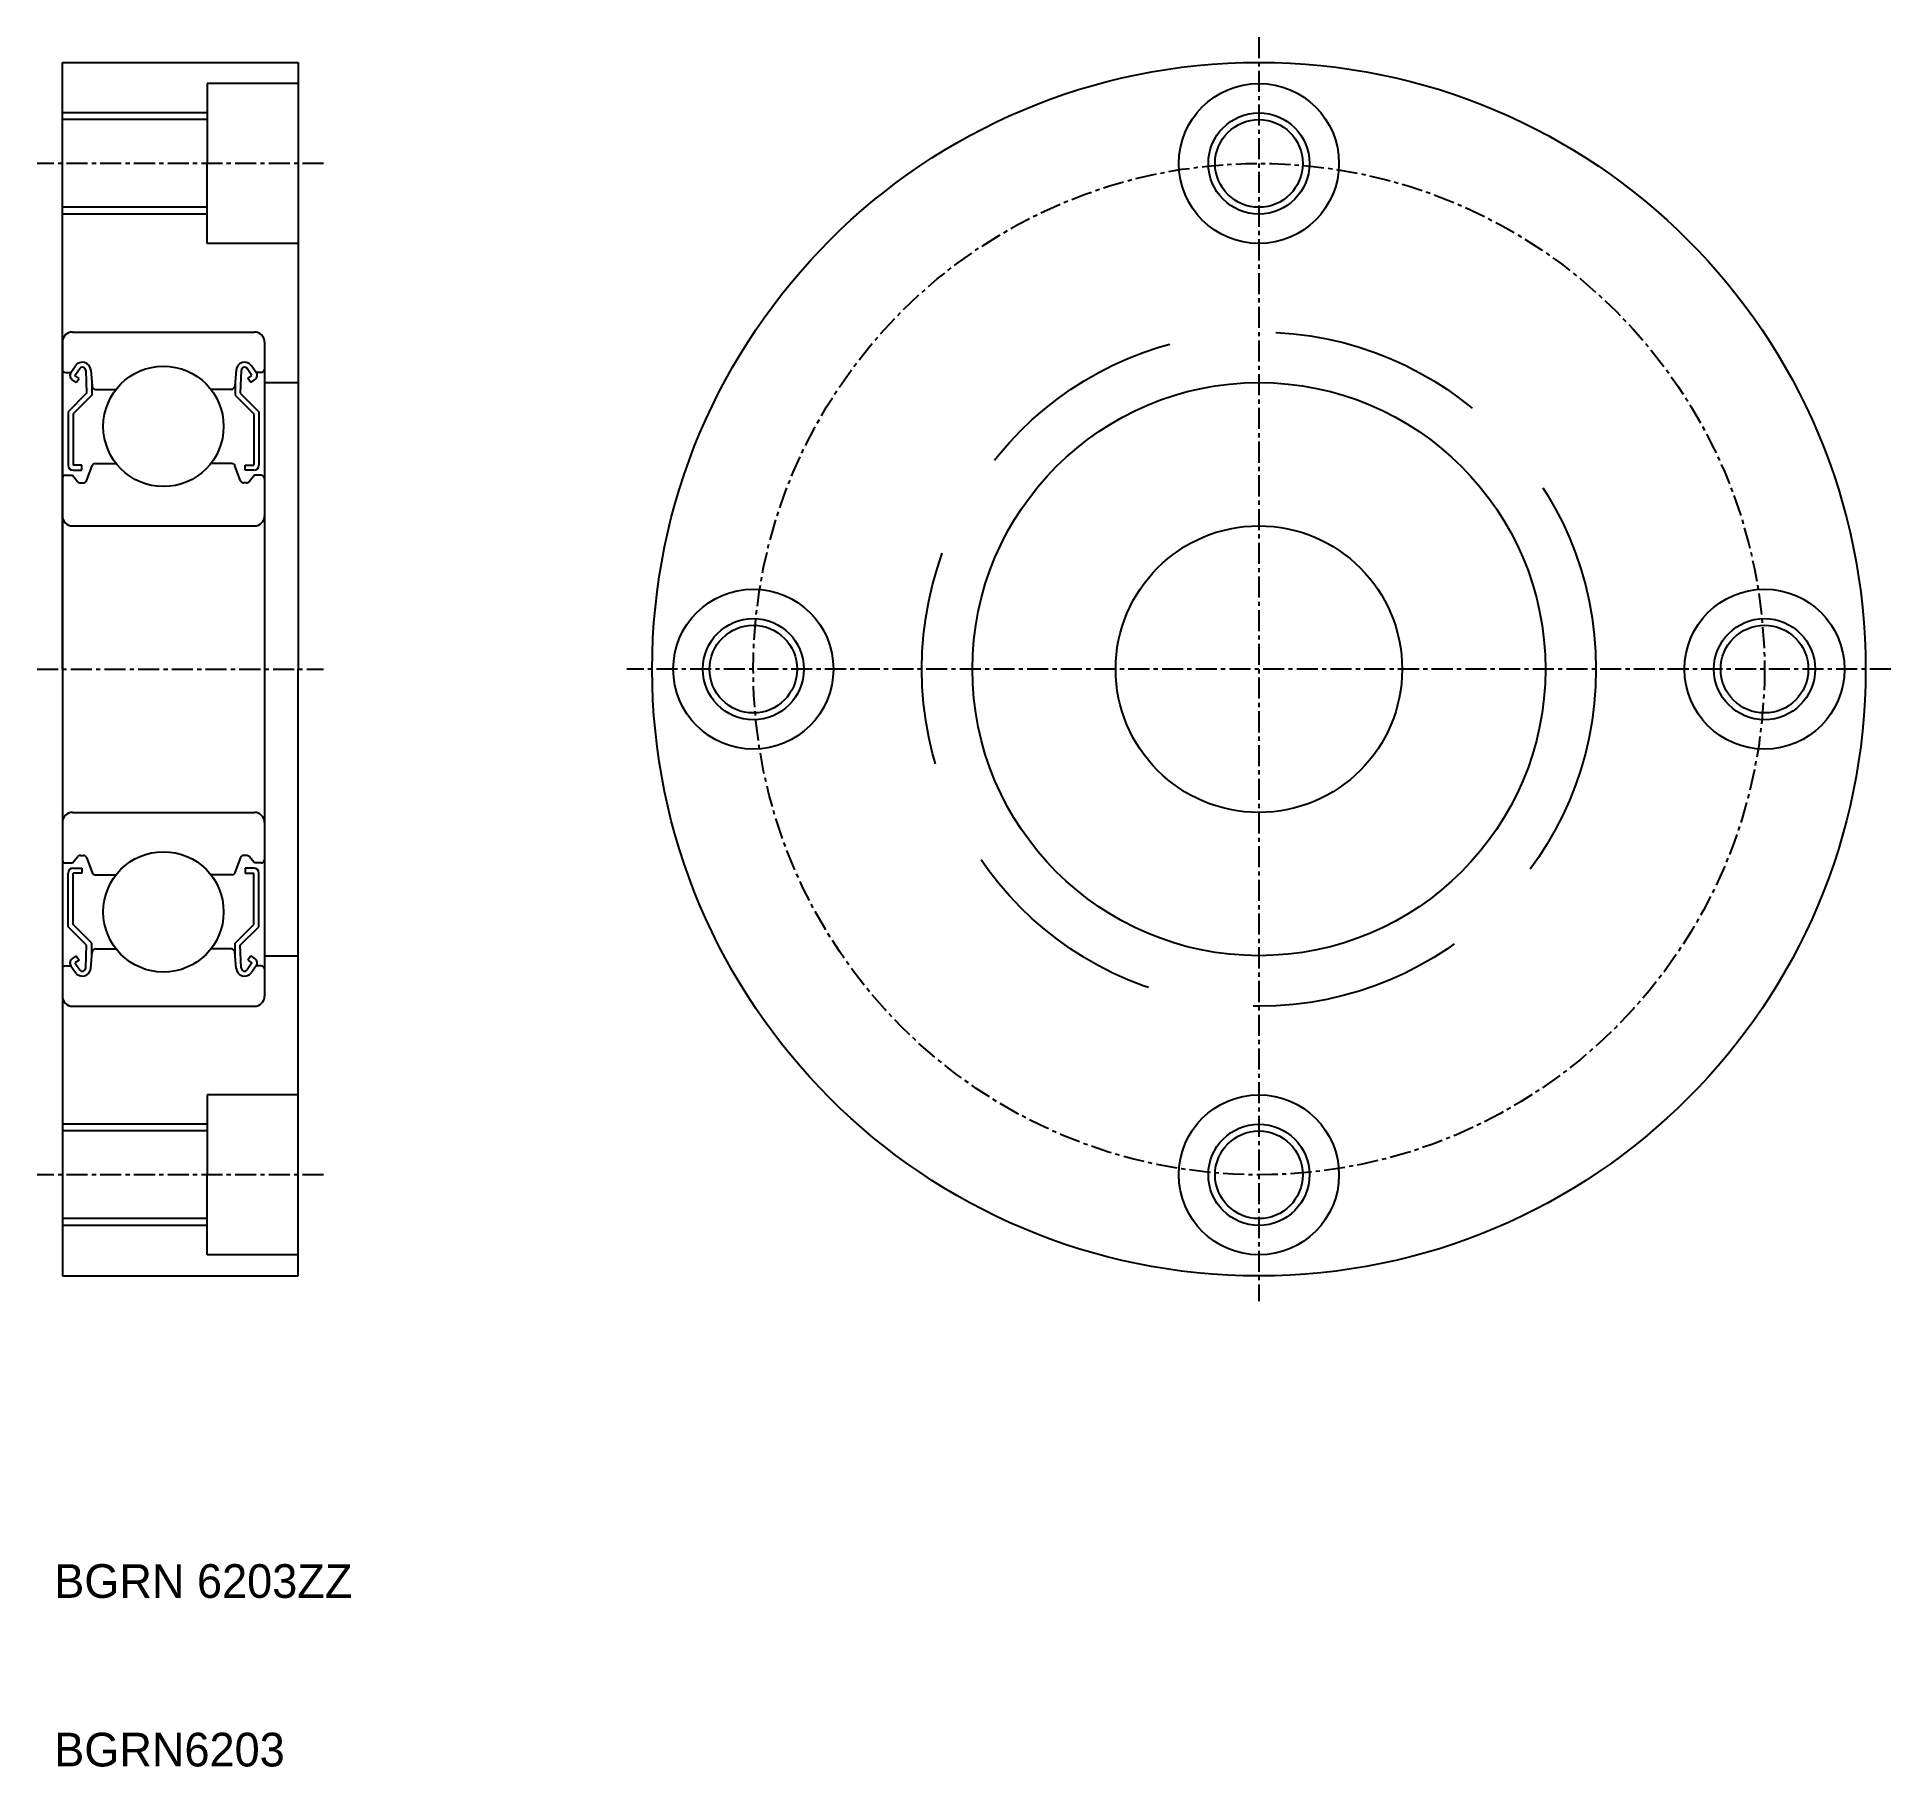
# Model space of a CAD drawing. Extents: x 128 to 238, y 49 to 152.
import ezdxf

# ---------------------------------------------------------------- set-up
doc = ezdxf.new("R2010")
doc.units = 0
doc.linetypes.add('CENTER', pattern=[2, 1.25, -0.25, 0.25, -0.25])
doc.linetypes.add('DASHED', pattern=[19.05, 12.7, -6.35])
doc.layers.get('0').update_dxf_attribs({"linetype": 'CONTINUOUS'})
doc.layers.add('CENTER', color=1, linetype='CENTER')

msp = doc.modelspace()

# ---------------------------------------------------------------- linework, layer by layer
for p, q in [((129.81, 114.31), (129.81, 150.31)), ((129.81, 150.31), (143.81, 150.31)), ((143.81, 150.31), (143.81, 114.31)), ((143.81, 149.06), (138.41, 149.06)), ((138.41, 149.06), (138.41, 144.31)), ((138.41, 146.91), (129.81, 146.91)), ((138.41, 139.56), (138.41, 144.31)), ((138.41, 141.71), (129.81, 141.71)), ((143.81, 139.56), (138.41, 139.56)), ((130.41, 134.31), (141.21, 134.31)), ((129.81, 133.71), (129.81, 94.91)), ((141.81, 133.71), (141.81, 94.91)), ((130.31, 131.91), (130.59, 132.31)), ((130.56, 131.74), (130.84, 132.14)), ((131.2, 132.03), (131.25, 130.68)), ((131.5, 132.06), (131.58, 131.09)), ((140.12, 132.06), (140.04, 131.09)), ((140.42, 132.03), (140.37, 130.68)), ((141.06, 131.74), (140.78, 132.14)), ((141.31, 131.91), (141.03, 132.31)), ((130.01, 131.91), (130.31, 131.91)), ((130.63, 131.32), (130.38, 131.49)), ((130.8, 131.56), (130.56, 131.74)), ((130.63, 131.32), (130.8, 131.56)), ((131.55, 131.43), (131.55, 130.56)), ((131.78, 130.91), (133, 130.91)), ((139.84, 130.91), (138.62, 130.91)), ((140.07, 131.43), (140.07, 130.56)), ((140.82, 131.56), (141.06, 131.74)), ((140.99, 131.32), (140.82, 131.56)), ((140.99, 131.32), (141.24, 131.49)), ((141.61, 131.91), (141.31, 131.91)), ((141.81, 131.31), (143.81, 131.31)), ((131.25, 130.68), (130.15, 129.58)), ((131.55, 130.56), (130.45, 129.46)), ((140.07, 130.56), (141.17, 129.46)), ((140.37, 130.68), (141.47, 129.58)), ((130.15, 129.58), (130.15, 126.41)), ((130.45, 129.46), (130.45, 126.41)), ((141.17, 129.46), (141.17, 126.41)), ((141.47, 129.58), (141.47, 126.41)), ((131.76, 126.51), (133, 126.51)), ((139.87, 126.51), (138.62, 126.51)), ((130.01, 125.81), (130.41, 125.81)), ((130.41, 125.81), (130.73, 125.43)), ((130.97, 126.41), (130.45, 126.41)), ((130.45, 126.11), (130.97, 126.11)), ((130.97, 126.11), (130.97, 126.41)), ((131.24, 125.49), (131.57, 126.38)), ((140.38, 125.49), (140.05, 126.38)), ((140.65, 126.41), (141.17, 126.41)), ((140.65, 126.11), (140.65, 126.41)), ((141.17, 126.11), (140.65, 126.11)), ((141.21, 125.81), (140.89, 125.43)), ((141.61, 125.81), (141.21, 125.81)), ((130.88, 125.36), (131.06, 125.36)), ((140.74, 125.36), (140.56, 125.36)), ((130.41, 122.81), (141.21, 122.81)), ((129.81, 114.31), (129.81, 78.31)), ((143.81, 78.31), (143.81, 114.31)), ((130.41, 105.81), (141.21, 105.81)), ((130.01, 102.81), (130.41, 102.81)), ((130.41, 102.81), (130.73, 103.19)), ((130.45, 102.51), (130.97, 102.51)), ((130.88, 103.26), (131.06, 103.26)), ((130.97, 102.51), (130.97, 102.21)), ((131.24, 103.13), (131.57, 102.24)), ((140.38, 103.13), (140.05, 102.24)), ((140.74, 103.26), (140.56, 103.26)), ((140.65, 102.51), (140.65, 102.21)), ((141.17, 102.51), (140.65, 102.51)), ((141.21, 102.81), (140.89, 103.19)), ((141.61, 102.81), (141.21, 102.81)), ((130.15, 99.03), (130.15, 102.21)), ((130.45, 99.16), (130.45, 102.21)), ((130.97, 102.21), (130.45, 102.21)), ((131.76, 102.11), (133, 102.11)), ((139.87, 102.11), (138.62, 102.11)), ((140.65, 102.21), (141.17, 102.21)), ((141.17, 99.16), (141.17, 102.21)), ((141.47, 99.03), (141.47, 102.21)), ((131.25, 97.93), (130.15, 99.03)), ((131.55, 98.06), (130.45, 99.16)), ((140.07, 98.06), (141.17, 99.16)), ((140.37, 97.93), (141.47, 99.03)), ((131.2, 96.59), (131.25, 97.93)), ((131.55, 97.19), (131.55, 98.06)), ((140.07, 97.19), (140.07, 98.06)), ((140.42, 96.59), (140.37, 97.93)), ((130.63, 97.3), (130.38, 97.13)), ((130.8, 97.05), (130.56, 96.88)), ((130.56, 96.88), (130.84, 96.48)), ((130.63, 97.3), (130.8, 97.05)), ((131.5, 96.55), (131.58, 97.53)), ((131.78, 97.71), (133, 97.71)), ((139.84, 97.71), (138.62, 97.71)), ((140.12, 96.55), (140.04, 97.53)), ((141.06, 96.88), (140.78, 96.48)), ((140.99, 97.3), (140.82, 97.05)), ((140.82, 97.05), (141.06, 96.88)), ((140.99, 97.3), (141.24, 97.13)), ((141.81, 97.31), (143.81, 97.31)), ((130.01, 96.71), (130.31, 96.71)), ((130.31, 96.71), (130.59, 96.31)), ((141.31, 96.71), (141.03, 96.31)), ((141.61, 96.71), (141.31, 96.71)), ((130.41, 94.31), (141.21, 94.31)), ((133.31, 94.31), (133.31, 94.31)), ((135.81, 94.31), (135.81, 94.31)), ((143.81, 89.06), (138.41, 89.06)), ((138.41, 89.06), (138.41, 84.31)), ((138.41, 86.91), (129.81, 86.91)), ((138.41, 79.56), (138.41, 84.31)), ((138.41, 81.71), (129.81, 81.71)), ((143.81, 79.56), (138.41, 79.56)), ((129.81, 78.31), (143.81, 78.31))]:
    msp.add_line(p, q)
at = {"color": 3}
for p, q in [((138.41, 147.31), (129.81, 147.31)), ((138.41, 141.31), (129.81, 141.31)), ((138.41, 87.31), (129.81, 87.31)), ((138.41, 81.31), (129.81, 81.31))]:
    msp.add_line(p, q, dxfattribs=at)
for centre, radius in [((200.81, 114.31), 36), ((200.81, 144.31), 4.75), ((200.81, 144.31), 2.6), ((135.81, 128.71), 3.57), ((200.81, 114.31), 17), ((200.81, 114.31), 8.5), ((170.81, 114.31), 4.75), ((230.81, 114.31), 4.75), ((170.81, 114.31), 2.6), ((230.81, 114.31), 2.6), ((135.81, 99.91), 3.57), ((200.81, 84.31), 4.75), ((200.81, 84.31), 2.6)]:
    msp.add_circle(centre, radius)
for centre in [(200.81, 144.31), (170.81, 114.31), (230.81, 114.31), (200.81, 84.31)]:
    msp.add_circle(centre, 3, dxfattribs=at)
at = {"color": 3, "linetype": 'DASHED'}
msp.add_circle((200.81, 114.31), 20, dxfattribs=at)
for centre, radius, start, end in [((130.41, 133.71), 0.6, 90, 180), ((141.21, 133.71), 0.6, 0, 90), ((130.01, 132.11), 0.2, 180, 270), ((131, 132.02), 0.5, 5.0652, 144.9367), ((131, 132.02), 0.2, 2.1311, 144.9356), ((140.62, 132.02), 0.5, 35.0633, 174.9348), ((140.62, 132.02), 0.2, 35.0644, 177.8689), ((141.61, 132.11), 0.2, 270, 0), ((130.56, 131.74), 0.3, 144.9367, 235.0393), ((131.78, 131.11), 0.2, 185.0652, 270), ((139.84, 131.11), 0.2, 270, 354.9348), ((141.07, 131.74), 0.3, 304.9607, 35.0633), ((131.76, 126.31), 0.2, 90, 159.9702), ((139.87, 126.31), 0.2, 20.0298, 90), ((130.01, 125.61), 0.2, 90, 180), ((130.45, 126.41), 0.3, 180, 270), ((130.88, 125.56), 0.2, 219.9992, 270), ((131.06, 125.56), 0.2, 270, 339.9702), ((140.56, 125.56), 0.2, 200.0298, 270), ((140.74, 125.56), 0.2, 270, 320.0008), ((141.17, 126.41), 0.3, 270, 0), ((141.61, 125.61), 0.2, 0, 90), ((130.41, 123.41), 0.6, 180, 270), ((141.21, 123.41), 0.6, 270, 0), ((130.41, 105.21), 0.6, 90, 180), ((141.21, 105.21), 0.6, 0, 90), ((130.01, 103.01), 0.2, 180, 270), ((130.45, 102.21), 0.3, 90, 180), ((130.88, 103.06), 0.2, 90, 140.0008), ((131.06, 103.06), 0.2, 20.0298, 90), ((140.56, 103.06), 0.2, 90, 159.9702), ((140.74, 103.06), 0.2, 39.9992, 90), ((141.17, 102.21), 0.3, 0, 90), ((141.61, 103.01), 0.2, 270, 0), ((131.76, 102.31), 0.2, 200.0298, 270), ((139.87, 102.31), 0.2, 270, 339.9702), ((130.56, 96.88), 0.3, 124.9607, 215.0633), ((131.78, 97.51), 0.2, 90, 174.9348), ((139.84, 97.51), 0.2, 5.0652, 90), ((141.07, 96.88), 0.3, 324.9367, 55.0393), ((130.01, 96.51), 0.2, 90, 180), ((131, 96.6), 0.5, 215.0633, 354.9348), ((131, 96.59), 0.2, 215.0644, 357.8689), ((140.62, 96.6), 0.5, 185.0652, 324.9367), ((140.62, 96.59), 0.2, 182.1311, 324.9356), ((141.61, 96.51), 0.2, 0, 90), ((130.41, 94.91), 0.6, 180, 270), ((141.21, 94.91), 0.6, 270, 0)]:
    msp.add_arc(centre, radius, start, end)
at = {"layer": 'CENTER', "color": 1, "linetype": 'CENTER'}
for p, q in [((200.81, 151.81), (200.81, 76.81)), ((145.31, 144.31), (128.31, 144.31)), ((128.31, 114.31), (145.31, 114.31)), ((238.31, 114.31), (163.31, 114.31)), ((145.31, 84.31), (128.31, 84.31))]:
    msp.add_line(p, q, dxfattribs=at)
msp.add_circle((200.81, 114.31), 30, dxfattribs=at)

# ---------------------------------------------------------------- texts
for s, p in [('BGRN 6203ZZ', (129.33, 59.21)), ('BGRN6203', (129.33, 49.21))]:
    msp.add_text(s, height=2).set_placement(p)

doc.saveas('drawing.dxf')
